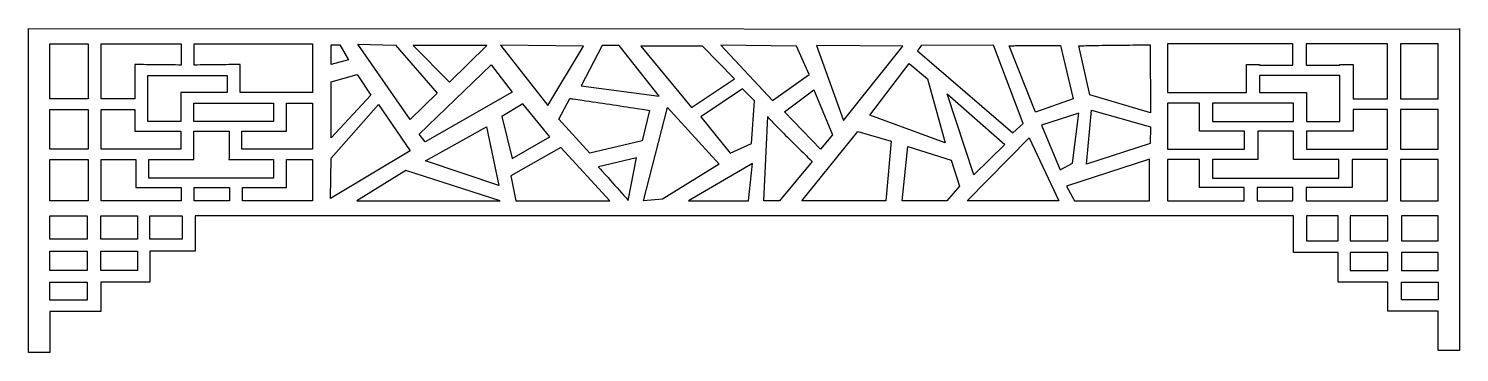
# Model space of a CAD drawing. Header units: centimetres. Extents: x 1.5 to 17.9, y -4.5 to -0.8.
import ezdxf

# ---------------------------------------------------------------- set-up
doc = ezdxf.new("R2010")
doc.units = ezdxf.units.CM
doc.header["$MEASUREMENT"] = 0
doc.layers.add('layer 1', color=7, linetype='Continuous')

msp = doc.modelspace()

# ---------------------------------------------------------------- linework, layer by layer
at = {"layer": 'layer 1', "lineweight": 30}
for points, knots in [([(16.02787, -2.93889), (16.02787, -2.93889), (16.02787, -3.36195), (16.02787, -3.36195), (16.02787, -3.36195), (16.02787, -3.36195), (16.53978, -3.36195), (16.53978, -3.36195), (16.53978, -3.36195), (16.53978, -3.36195), (16.53978, -3.70104), (16.53978, -3.70104), (16.53978, -3.70104), (16.53978, -3.70104), (17.10772, -3.70104), (17.10772, -3.70104), (17.10772, -3.70104), (17.10772, -3.70104), (17.10772, -4.03528), (17.10772, -4.03528), (17.10772, -4.03528), (17.10772, -4.03528), (17.6887, -4.03528), (17.6887, -4.03528), (17.6887, -4.03528), (17.6887, -4.03528), (17.6887, -4.48787), (17.6887, -4.48787), (17.6887, -4.48787), (17.6887, -4.48787), (17.93102, -4.48787), (17.93102, -4.48787), (17.93102, -4.48787), (17.93102, -4.48787), (17.93102, -2.93889), (17.93102, -2.93889), (17.93102, -2.93889), (17.93102, -2.93889), (17.93102, -2.81111), (17.93102, -2.81111), (17.93102, -2.81111), (17.93102, -2.81111), (17.93102, -0.9653), (17.93102, -0.9653), (17.93102, -0.9653), (17.93102, -0.9653), (17.93102, -0.78865), (17.93102, -0.78865), (17.93102, -0.78865), (17.93102, -0.78865), (17.93102, -0.79664), (17.93102, -0.79664), (17.93102, -0.79664), (17.93102, -0.79664), (1.50051, -0.78865), (1.50051, -0.78865), (1.50051, -0.78865), (1.50051, -0.78865), (1.50051, -0.9653), (1.50051, -0.9653), (1.50051, -0.9653), (1.50051, -0.9653), (1.50051, -2.81111), (1.50051, -2.81111), (1.50051, -2.81111), (1.50051, -2.81111), (1.50051, -2.93889), (1.50051, -2.93889), (1.50051, -2.93889), (1.50051, -2.93889), (1.50051, -4.50988), (1.50051, -4.50988), (1.50051, -4.50988), (1.50051, -4.50988), (1.74283, -4.50988), (1.74283, -4.50988), (1.74283, -4.50988), (1.74283, -4.50988), (1.74283, -4.03853), (1.74283, -4.03853), (1.74283, -4.03853), (1.74283, -4.03853), (2.32926, -4.03853), (2.32926, -4.03853), (2.32926, -4.03853), (2.32926, -4.03853), (2.32926, -3.70429), (2.32926, -3.70429), (2.32926, -3.70429), (2.32926, -3.70429), (2.89177, -3.70429), (2.89177, -3.70429), (2.89177, -3.70429), (2.89177, -3.70429), (2.89177, -3.34482), (2.89177, -3.34482), (2.89177, -3.34482), (2.89177, -3.34482), (3.41479, -3.34482), (3.41479, -3.34482), (3.41479, -3.34482), (3.41479, -3.34482), (3.41479, -2.93889), (3.41479, -2.93889), (3.41479, -2.93889), (3.41479, -2.93889), (16.02787, -2.93889), (16.02787, -2.93889)], [0, 0, 0, 0, 0.03571429, 0.03571429, 0.03571429, 0.03571429, 0.07142857, 0.07142857, 0.07142857, 0.07142857, 0.10714286, 0.10714286, 0.10714286, 0.10714286, 0.14285714, 0.14285714, 0.14285714, 0.14285714, 0.17857143, 0.17857143, 0.17857143, 0.17857143, 0.21428571, 0.21428571, 0.21428571, 0.21428571, 0.25, 0.25, 0.25, 0.25, 0.28571429, 0.28571429, 0.28571429, 0.28571429, 0.32142857, 0.32142857, 0.32142857, 0.32142857, 0.35714286, 0.35714286, 0.35714286, 0.35714286, 0.39285714, 0.39285714, 0.39285714, 0.39285714, 0.42857143, 0.42857143, 0.42857143, 0.42857143, 0.46428571, 0.46428571, 0.46428571, 0.46428571, 0.5, 0.5, 0.5, 0.5, 0.53571429, 0.53571429, 0.53571429, 0.53571429, 0.57142857, 0.57142857, 0.57142857, 0.57142857, 0.60714286, 0.60714286, 0.60714286, 0.60714286, 0.64285714, 0.64285714, 0.64285714, 0.64285714, 0.67857143, 0.67857143, 0.67857143, 0.67857143, 0.71428571, 0.71428571, 0.71428571, 0.71428571, 0.75, 0.75, 0.75, 0.75, 0.78571429, 0.78571429, 0.78571429, 0.78571429, 0.82142857, 0.82142857, 0.82142857, 0.82142857, 0.85714286, 0.85714286, 0.85714286, 0.85714286, 0.89285714, 0.89285714, 0.89285714, 0.89285714, 0.92857143, 0.92857143, 0.92857143, 0.92857143, 1, 1, 1, 1]), ([(1.74283, -1.59575), (1.74283, -1.59575), (2.18384, -1.59575), (2.18384, -1.59575), (2.18384, -1.59575), (2.18384, -1.59575), (2.18384, -0.9653), (2.18384, -0.9653), (2.18384, -0.9653), (2.18384, -0.9653), (1.74283, -0.9653), (1.74283, -0.9653), (1.74283, -0.9653), (1.74283, -0.9653), (1.74283, -1.59575), (1.74283, -1.59575)], [0, 0, 0, 0, 0.2, 0.2, 0.2, 0.2, 0.4, 0.4, 0.4, 0.4, 0.6, 0.6, 0.6, 0.6, 1, 1, 1, 1]), ([(2.33234, -0.9653), (2.33234, -0.9653), (2.33234, -1.59575), (2.33234, -1.59575), (2.33234, -1.59575), (2.33234, -1.59575), (2.72151, -1.59575), (2.72151, -1.59575), (2.72151, -1.59575), (2.72151, -1.59575), (2.72151, -1.20225), (2.72151, -1.20225), (2.72151, -1.20225), (2.80964, -1.20268), (2.89776, -1.20354), (2.98588, -1.20483), (2.98588, -1.20483), (3.07527, -1.20614), (3.16466, -1.207), (3.25406, -1.20741), (3.25406, -1.20741), (3.25406, -1.20741), (3.25406, -0.9653), (3.25406, -0.9653), (3.25406, -0.9653), (3.25406, -0.9653), (2.33234, -0.9653), (2.33234, -0.9653)], [0, 0, 0, 0, 0.125, 0.125, 0.125, 0.125, 0.25, 0.25, 0.25, 0.25, 0.375, 0.375, 0.375, 0.375, 0.5, 0.5, 0.5, 0.5, 0.625, 0.625, 0.625, 0.625, 0.75, 0.75, 0.75, 0.75, 1, 1, 1, 1]), ([(3.40256, -0.9653), (3.40256, -0.9653), (3.40256, -1.20741), (3.40256, -1.20741), (3.40256, -1.20741), (3.49113, -1.20698), (3.5797, -1.20608), (3.66826, -1.2047), (3.66826, -1.2047), (3.7555, -1.20334), (3.84274, -1.20244), (3.92998, -1.20199), (3.92998, -1.20199), (3.92998, -1.20199), (3.92998, -1.52431), (3.92998, -1.52431), (3.92998, -1.52431), (3.92998, -1.52431), (4.76029, -1.52431), (4.76029, -1.52431), (4.76029, -1.52431), (4.76029, -1.52431), (4.76029, -0.9653), (4.76029, -0.9653), (4.76029, -0.9653), (4.76029, -0.9653), (3.40256, -0.9653), (3.40256, -0.9653)], [0, 0, 0, 0, 0.125, 0.125, 0.125, 0.125, 0.25, 0.25, 0.25, 0.25, 0.375, 0.375, 0.375, 0.375, 0.5, 0.5, 0.5, 0.5, 0.625, 0.625, 0.625, 0.625, 0.75, 0.75, 0.75, 0.75, 1, 1, 1, 1]), ([(4.97647, -1.20254), (4.97647, -1.20254), (5.17363, -1.14709), (5.17363, -1.14709), (5.17363, -1.14709), (5.17363, -1.14709), (5.07368, -0.97529), (5.07368, -0.97529), (5.07368, -0.97529), (5.07368, -0.97529), (4.97647, -0.97355), (4.97647, -0.97355), (4.97647, -0.97355), (4.97647, -0.97355), (4.97647, -1.20254), (4.97647, -1.20254)], [0, 0, 0, 0, 0.2, 0.2, 0.2, 0.2, 0.4, 0.4, 0.4, 0.4, 0.6, 0.6, 0.6, 0.6, 1, 1, 1, 1]), ([(5.28222, -0.96813), (5.28222, -0.96813), (5.883, -1.83352), (5.883, -1.83352), (5.883, -1.83352), (5.883, -1.83352), (6.19127, -1.53119), (6.19127, -1.53119), (6.19127, -1.53119), (6.19127, -1.53119), (5.7143, -0.97819), (5.7143, -0.97819), (5.7143, -0.97819), (5.7143, -0.97819), (5.28222, -0.96813), (5.28222, -0.96813)], [0, 0, 0, 0, 0.2, 0.2, 0.2, 0.2, 0.4, 0.4, 0.4, 0.4, 0.6, 0.6, 0.6, 0.6, 1, 1, 1, 1]), ([(5.91648, -0.98387), (5.91648, -0.98387), (6.76358, -0.98387), (6.76358, -0.98387), (6.76358, -0.98387), (6.76358, -0.98387), (6.33389, -1.40303), (6.33389, -1.40303), (6.33389, -1.40303), (6.33389, -1.40303), (5.91648, -0.98387), (5.91648, -0.98387)], [0, 0, 0, 0, 0.25, 0.25, 0.25, 0.25, 0.5, 0.5, 0.5, 0.5, 1, 1, 1, 1]), ([(6.92088, -0.97813), (6.92088, -0.97813), (7.8731, -0.99033), (7.8731, -0.99033), (7.8731, -0.99033), (7.8731, -0.99033), (7.46221, -1.67289), (7.46221, -1.67289), (7.46221, -1.67289), (7.46221, -1.67289), (6.92088, -0.97813), (6.92088, -0.97813)], [0, 0, 0, 0, 0.25, 0.25, 0.25, 0.25, 0.5, 0.5, 0.5, 0.5, 1, 1, 1, 1]), ([(8.08644, -0.98387), (8.08644, -0.98387), (8.28341, -0.98387), (8.28341, -0.98387), (8.28341, -0.98387), (8.28341, -0.98387), (8.74111, -1.56686), (8.74111, -1.56686), (8.74111, -1.56686), (8.74111, -1.56686), (7.84425, -1.44486), (7.84425, -1.44486), (7.84425, -1.44486), (7.84425, -1.44486), (8.08644, -0.98387), (8.08644, -0.98387)], [0, 0, 0, 0, 0.2, 0.2, 0.2, 0.2, 0.4, 0.4, 0.4, 0.4, 0.6, 0.6, 0.6, 0.6, 1, 1, 1, 1]), ([(9.45143, -0.97813), (9.45143, -0.97813), (10.3193, -0.98911), (10.3193, -0.98911), (10.3193, -0.98911), (10.3193, -0.98911), (10.46336, -1.31754), (10.46336, -1.31754), (10.46336, -1.31754), (10.46336, -1.31754), (10.04494, -1.61548), (10.04494, -1.61548), (10.04494, -1.61548), (10.04494, -1.61548), (9.45143, -0.97813), (9.45143, -0.97813)], [0, 0, 0, 0, 0.2, 0.2, 0.2, 0.2, 0.4, 0.4, 0.4, 0.4, 0.6, 0.6, 0.6, 0.6, 1, 1, 1, 1]), ([(10.54714, -0.98387), (10.54714, -0.98387), (11.53849, -0.98962), (11.53849, -0.98962), (11.53849, -0.98962), (11.53849, -0.98962), (10.86019, -1.8439), (10.86019, -1.8439), (10.86019, -1.8439), (10.86019, -1.8439), (10.54714, -0.98387), (10.54714, -0.98387)], [0, 0, 0, 0, 0.25, 0.25, 0.25, 0.25, 0.5, 0.5, 0.5, 0.5, 1, 1, 1, 1]), ([(11.74951, -0.98387), (11.74951, -0.98387), (12.58202, -0.97813), (12.58202, -0.97813), (12.58202, -0.97813), (12.58202, -0.97813), (12.92145, -1.87856), (12.92145, -1.87856), (12.92145, -1.87856), (12.92145, -1.87856), (12.80391, -1.98559), (12.80391, -1.98559), (12.80391, -1.98559), (12.80391, -1.98559), (11.70951, -1.04478), (11.70951, -1.04478), (11.70951, -1.04478), (11.70951, -1.04478), (11.74951, -0.98387), (11.74951, -0.98387)], [0, 0, 0, 0, 0.16666667, 0.16666667, 0.16666667, 0.16666667, 0.33333333, 0.33333333, 0.33333333, 0.33333333, 0.5, 0.5, 0.5, 0.5, 0.66666667, 0.66666667, 0.66666667, 0.66666667, 1, 1, 1, 1]), ([(12.76044, -0.98822), (12.76044, -0.98822), (13.06349, -1.74946), (13.06349, -1.74946), (13.06349, -1.74946), (13.06349, -1.74946), (13.49597, -1.59426), (13.49597, -1.59426), (13.49597, -1.59426), (13.49597, -1.59426), (13.35101, -0.98453), (13.35101, -0.98453), (13.35101, -0.98453), (13.35101, -0.98453), (13.32551, -0.98438), (13.32551, -0.98438), (13.32551, -0.98438), (13.32551, -0.98438), (13.29625, -0.98422), (13.29625, -0.98422), (13.29625, -0.98422), (13.29625, -0.98422), (13.25831, -0.98404), (13.25831, -0.98404), (13.25831, -0.98404), (13.19041, -0.98375), (13.1225, -0.98359), (13.0546, -0.98355), (13.0546, -0.98355), (12.98688, -0.98354), (12.91916, -0.98385), (12.85145, -0.98447), (12.85145, -0.98447), (12.82928, -0.98475), (12.80711, -0.98523), (12.78495, -0.9859), (12.78495, -0.9859), (12.78109, -0.98605), (12.77723, -0.98617), (12.77337, -0.98625), (12.77337, -0.98625), (12.76951, -0.98633), (12.76565, -0.98677), (12.76187, -0.98755), (12.76187, -0.98755), (12.76187, -0.98755), (12.76044, -0.98822), (12.76044, -0.98822)], [0, 0, 0, 0, 0.07692308, 0.07692308, 0.07692308, 0.07692308, 0.15384615, 0.15384615, 0.15384615, 0.15384615, 0.23076923, 0.23076923, 0.23076923, 0.23076923, 0.30769231, 0.30769231, 0.30769231, 0.30769231, 0.38461538, 0.38461538, 0.38461538, 0.38461538, 0.46153846, 0.46153846, 0.46153846, 0.46153846, 0.53846154, 0.53846154, 0.53846154, 0.53846154, 0.61538462, 0.61538462, 0.61538462, 0.61538462, 0.69230769, 0.69230769, 0.69230769, 0.69230769, 0.76923077, 0.76923077, 0.76923077, 0.76923077, 0.84615385, 0.84615385, 0.84615385, 0.84615385, 1, 1, 1, 1]), ([(13.56088, -0.98822), (13.56088, -0.98822), (13.68878, -1.54991), (13.68878, -1.54991), (13.68878, -1.54991), (13.68878, -1.54991), (14.3839, -1.75685), (14.3839, -1.75685), (14.3839, -1.75685), (14.3839, -1.75685), (14.38136, -0.97539), (14.38136, -0.97539), (14.38136, -0.97539), (14.38136, -0.97539), (14.34604, -0.97565), (14.34604, -0.97565), (14.34604, -0.97565), (14.34604, -0.97565), (14.3055, -0.97596), (14.3055, -0.97596), (14.3055, -0.97596), (14.3055, -0.97596), (14.25293, -0.97638), (14.25293, -0.97638), (14.25293, -0.97638), (14.15878, -0.97713), (14.06464, -0.97804), (13.9705, -0.97909), (13.9705, -0.97909), (13.87646, -0.98015), (13.78242, -0.9815), (13.68838, -0.98316), (13.68838, -0.98316), (13.65747, -0.98378), (13.62656, -0.98459), (13.59566, -0.98559), (13.59566, -0.98559), (13.58704, -0.98592), (13.57843, -0.98635), (13.56982, -0.98688), (13.56982, -0.98688), (13.5687, -0.98697), (13.56757, -0.98706), (13.56645, -0.98715), (13.56645, -0.98715), (13.56533, -0.98725), (13.5642, -0.98738), (13.56309, -0.98755), (13.56309, -0.98755), (13.56309, -0.98755), (13.5614, -0.98788), (13.5614, -0.98788), (13.5614, -0.98788), (13.5614, -0.98788), (13.56088, -0.98822), (13.56088, -0.98822)], [0, 0, 0, 0, 0.06666667, 0.06666667, 0.06666667, 0.06666667, 0.13333333, 0.13333333, 0.13333333, 0.13333333, 0.2, 0.2, 0.2, 0.2, 0.26666667, 0.26666667, 0.26666667, 0.26666667, 0.33333333, 0.33333333, 0.33333333, 0.33333333, 0.4, 0.4, 0.4, 0.4, 0.46666667, 0.46666667, 0.46666667, 0.46666667, 0.53333333, 0.53333333, 0.53333333, 0.53333333, 0.6, 0.6, 0.6, 0.6, 0.66666667, 0.66666667, 0.66666667, 0.66666667, 0.73333333, 0.73333333, 0.73333333, 0.73333333, 0.8, 0.8, 0.8, 0.8, 0.86666667, 0.86666667, 0.86666667, 0.86666667, 1, 1, 1, 1]), ([(16.02004, -0.9653), (16.02004, -0.9653), (16.02004, -1.20741), (16.02004, -1.20741), (16.02004, -1.20741), (16.02004, -1.20741), (15.63583, -1.20741), (15.63583, -1.20741), (15.63583, -1.20741), (15.63583, -1.20741), (15.63583, -1.20199), (15.63583, -1.20199), (15.63583, -1.20199), (15.63583, -1.20199), (15.48525, -1.20199), (15.48525, -1.20199), (15.48525, -1.20199), (15.48525, -1.20199), (15.48525, -1.52431), (15.48525, -1.52431), (15.48525, -1.52431), (15.48525, -1.52431), (14.57731, -1.52431), (14.57731, -1.52431), (14.57731, -1.52431), (14.57731, -1.52431), (14.57731, -0.9653), (14.57731, -0.9653), (14.57731, -0.9653), (14.57731, -0.9653), (16.02004, -0.9653), (16.02004, -0.9653)], [0, 0, 0, 0, 0.11111111, 0.11111111, 0.11111111, 0.11111111, 0.22222222, 0.22222222, 0.22222222, 0.22222222, 0.33333333, 0.33333333, 0.33333333, 0.33333333, 0.44444444, 0.44444444, 0.44444444, 0.44444444, 0.55555556, 0.55555556, 0.55555556, 0.55555556, 0.66666667, 0.66666667, 0.66666667, 0.66666667, 0.77777778, 0.77777778, 0.77777778, 0.77777778, 1, 1, 1, 1]), ([(17.1052, -0.9653), (17.1052, -0.9653), (17.1052, -1.59575), (17.1052, -1.59575), (17.1052, -1.59575), (17.1052, -1.59575), (16.71059, -1.59575), (16.71059, -1.59575), (16.71059, -1.59575), (16.71059, -1.59575), (16.71059, -1.20225), (16.71059, -1.20225), (16.71059, -1.20225), (16.71059, -1.20225), (16.56002, -1.20225), (16.56002, -1.20225), (16.56002, -1.20225), (16.56002, -1.20225), (16.56002, -1.20741), (16.56002, -1.20741), (16.56002, -1.20741), (16.56002, -1.20741), (16.17061, -1.20741), (16.17061, -1.20741), (16.17061, -1.20741), (16.17061, -1.20741), (16.17061, -0.9653), (16.17061, -0.9653), (16.17061, -0.9653), (16.17061, -0.9653), (16.1982, -0.9653), (16.1982, -0.9653), (16.1982, -0.9653), (16.1982, -0.9653), (17.09939, -0.9653), (17.09939, -0.9653), (17.09939, -0.9653), (17.09939, -0.9653), (17.1052, -0.9653), (17.1052, -0.9653)], [0, 0, 0, 0, 0.09090909, 0.09090909, 0.09090909, 0.09090909, 0.18181818, 0.18181818, 0.18181818, 0.18181818, 0.27272727, 0.27272727, 0.27272727, 0.27272727, 0.36363636, 0.36363636, 0.36363636, 0.36363636, 0.45454545, 0.45454545, 0.45454545, 0.45454545, 0.54545455, 0.54545455, 0.54545455, 0.54545455, 0.63636364, 0.63636364, 0.63636364, 0.63636364, 0.72727273, 0.72727273, 0.72727273, 0.72727273, 0.81818182, 0.81818182, 0.81818182, 0.81818182, 1, 1, 1, 1]), ([(17.6887, -1.59575), (17.6887, -1.59575), (17.25577, -1.59575), (17.25577, -1.59575), (17.25577, -1.59575), (17.25577, -1.59575), (17.25577, -0.9653), (17.25577, -0.9653), (17.25577, -0.9653), (17.25577, -0.9653), (17.6887, -0.9653), (17.6887, -0.9653), (17.6887, -0.9653), (17.6887, -0.9653), (17.6887, -1.59575), (17.6887, -1.59575)], [0, 0, 0, 0, 0.2, 0.2, 0.2, 0.2, 0.4, 0.4, 0.4, 0.4, 0.6, 0.6, 0.6, 0.6, 1, 1, 1, 1]), ([(8.53182, -0.98962), (8.53182, -0.98962), (9.23858, -0.98962), (9.23858, -0.98962), (9.23858, -0.98962), (9.23858, -0.98962), (9.60544, -1.36588), (9.60544, -1.36588), (9.60544, -1.36588), (9.60544, -1.36588), (9.11229, -1.69585), (9.11229, -1.69585), (9.11229, -1.69585), (9.11229, -1.69585), (8.53182, -0.98962), (8.53182, -0.98962)], [0, 0, 0, 0, 0.2, 0.2, 0.2, 0.2, 0.4, 0.4, 0.4, 0.4, 0.6, 0.6, 0.6, 0.6, 1, 1, 1, 1]), ([(6.81232, -1.20363), (6.81232, -1.20363), (5.98402, -2.00306), (5.98402, -2.00306), (5.98402, -2.00306), (5.98402, -2.00306), (6.05417, -2.09163), (6.05417, -2.09163), (6.05417, -2.09163), (6.05417, -2.09163), (7.05393, -1.52012), (7.05393, -1.52012), (7.05393, -1.52012), (7.05393, -1.52012), (6.81232, -1.20363), (6.81232, -1.20363)], [0, 0, 0, 0, 0.2, 0.2, 0.2, 0.2, 0.4, 0.4, 0.4, 0.4, 0.6, 0.6, 0.6, 0.6, 1, 1, 1, 1]), ([(11.61328, -1.19074), (11.61328, -1.19074), (11.15964, -1.78541), (11.15964, -1.78541), (11.15964, -1.78541), (11.15964, -1.78541), (12.02765, -2.10305), (12.02765, -2.10305), (12.02765, -2.10305), (12.02765, -2.10305), (11.82127, -1.36421), (11.82127, -1.36421), (11.82127, -1.36421), (11.82127, -1.36421), (11.61328, -1.19074), (11.61328, -1.19074)], [0, 0, 0, 0, 0.2, 0.2, 0.2, 0.2, 0.4, 0.4, 0.4, 0.4, 0.6, 0.6, 0.6, 0.6, 1, 1, 1, 1]), ([(3.24894, -1.57327), (3.24894, -1.57327), (3.2483, -1.52394), (3.2483, -1.52394), (3.2483, -1.52394), (3.2483, -1.52394), (3.2625, -1.52431), (3.2625, -1.52431), (3.2625, -1.52431), (3.2625, -1.52431), (3.78149, -1.52431), (3.78149, -1.52431), (3.78149, -1.52431), (3.78149, -1.52431), (3.78149, -1.32819), (3.78149, -1.32819), (3.78149, -1.32819), (3.78149, -1.32819), (2.87, -1.32819), (2.87, -1.32819), (2.87, -1.32819), (2.87, -1.32819), (2.87, -1.85506), (2.87, -1.85506), (2.87, -1.85506), (2.87, -1.85506), (3.24894, -1.85506), (3.24894, -1.85506), (3.24894, -1.85506), (3.24894, -1.85506), (3.24894, -1.57327), (3.24894, -1.57327)], [0, 0, 0, 0, 0.11111111, 0.11111111, 0.11111111, 0.11111111, 0.22222222, 0.22222222, 0.22222222, 0.22222222, 0.33333333, 0.33333333, 0.33333333, 0.33333333, 0.44444444, 0.44444444, 0.44444444, 0.44444444, 0.55555556, 0.55555556, 0.55555556, 0.55555556, 0.66666667, 0.66666667, 0.66666667, 0.66666667, 0.77777778, 0.77777778, 0.77777778, 0.77777778, 1, 1, 1, 1]), ([(4.97647, -2.04415), (4.97647, -2.04415), (5.42993, -1.55471), (5.42993, -1.55471), (5.42993, -1.55471), (5.42993, -1.55471), (5.27254, -1.31609), (5.27254, -1.31609), (5.27254, -1.31609), (5.27254, -1.31609), (4.97647, -1.40044), (4.97647, -1.40044), (4.97647, -1.40044), (4.97647, -1.40044), (4.97647, -2.04415), (4.97647, -2.04415)], [0, 0, 0, 0, 0.2, 0.2, 0.2, 0.2, 0.4, 0.4, 0.4, 0.4, 0.6, 0.6, 0.6, 0.6, 1, 1, 1, 1]), ([(16.1758, -1.57327), (16.1758, -1.57327), (16.17645, -1.52394), (16.17645, -1.52394), (16.17645, -1.52394), (16.17645, -1.52394), (16.16206, -1.52431), (16.16206, -1.52431), (16.16206, -1.52431), (16.16206, -1.52431), (15.63583, -1.52431), (15.63583, -1.52431), (15.63583, -1.52431), (15.63583, -1.52431), (15.63583, -1.32819), (15.63583, -1.32819), (15.63583, -1.32819), (15.63583, -1.32819), (16.56002, -1.32819), (16.56002, -1.32819), (16.56002, -1.32819), (16.56002, -1.32819), (16.56002, -1.85506), (16.56002, -1.85506), (16.56002, -1.85506), (16.56002, -1.85506), (16.1758, -1.85506), (16.1758, -1.85506), (16.1758, -1.85506), (16.1758, -1.85506), (16.1758, -1.57327), (16.1758, -1.57327)], [0, 0, 0, 0, 0.11111111, 0.11111111, 0.11111111, 0.11111111, 0.22222222, 0.22222222, 0.22222222, 0.22222222, 0.33333333, 0.33333333, 0.33333333, 0.33333333, 0.44444444, 0.44444444, 0.44444444, 0.44444444, 0.55555556, 0.55555556, 0.55555556, 0.55555556, 0.66666667, 0.66666667, 0.66666667, 0.66666667, 0.77777778, 0.77777778, 0.77777778, 0.77777778, 1, 1, 1, 1]), ([(7.71483, -1.59251), (7.71483, -1.59251), (7.58758, -1.82997), (7.58758, -1.82997), (7.58758, -1.82997), (7.58758, -1.82997), (7.94716, -2.21896), (7.94716, -2.21896), (7.94716, -2.21896), (7.94716, -2.21896), (8.5466, -2.07708), (8.5466, -2.07708), (8.5466, -2.07708), (8.5466, -2.07708), (8.6298, -1.72825), (8.6298, -1.72825), (8.6298, -1.72825), (8.6298, -1.72825), (8.59059, -1.72221), (8.59059, -1.72221), (8.59059, -1.72221), (8.59059, -1.72221), (8.54559, -1.71529), (8.54559, -1.71529), (8.54559, -1.71529), (8.54559, -1.71529), (8.48722, -1.70632), (8.48722, -1.70632), (8.48722, -1.70632), (8.38261, -1.69026), (8.27798, -1.67431), (8.17334, -1.65847), (8.17334, -1.65847), (8.0686, -1.64244), (7.9638, -1.62681), (7.85895, -1.61157), (7.85895, -1.61157), (7.82431, -1.6064), (7.78964, -1.60151), (7.75493, -1.59687), (7.75493, -1.59687), (7.74516, -1.5955), (7.73537, -1.59427), (7.72556, -1.59319), (7.72556, -1.59319), (7.72294, -1.59287), (7.72032, -1.59262), (7.7177, -1.59245), (7.7177, -1.59245), (7.71688, -1.59239), (7.71606, -1.59234), (7.71523, -1.59228), (7.71523, -1.59228), (7.71507, -1.59227), (7.71491, -1.59236), (7.71483, -1.59251)], [0, 0, 0, 0, 0.06666667, 0.06666667, 0.06666667, 0.06666667, 0.13333333, 0.13333333, 0.13333333, 0.13333333, 0.2, 0.2, 0.2, 0.2, 0.26666667, 0.26666667, 0.26666667, 0.26666667, 0.33333333, 0.33333333, 0.33333333, 0.33333333, 0.4, 0.4, 0.4, 0.4, 0.46666667, 0.46666667, 0.46666667, 0.46666667, 0.53333333, 0.53333333, 0.53333333, 0.53333333, 0.6, 0.6, 0.6, 0.6, 0.66666667, 0.66666667, 0.66666667, 0.66666667, 0.73333333, 0.73333333, 0.73333333, 0.73333333, 0.8, 0.8, 0.8, 0.8, 0.86666667, 0.86666667, 0.86666667, 0.86666667, 1, 1, 1, 1]), ([(9.21936, -1.80138), (9.21936, -1.80138), (9.70035, -1.48017), (9.70035, -1.48017), (9.70035, -1.48017), (9.70035, -1.48017), (9.8349, -1.61869), (9.8349, -1.61869), (9.8349, -1.61869), (9.8349, -1.61869), (9.80362, -2.10927), (9.80362, -2.10927), (9.80362, -2.10927), (9.80362, -2.10927), (9.55825, -2.22121), (9.55825, -2.22121), (9.55825, -2.22121), (9.55825, -2.22121), (9.21936, -1.80138), (9.21936, -1.80138)], [0, 0, 0, 0, 0.16666667, 0.16666667, 0.16666667, 0.16666667, 0.33333333, 0.33333333, 0.33333333, 0.33333333, 0.5, 0.5, 0.5, 0.5, 0.66666667, 0.66666667, 0.66666667, 0.66666667, 1, 1, 1, 1]), ([(10.51626, -1.49141), (10.51626, -1.49141), (10.18089, -1.74611), (10.18089, -1.74611), (10.18089, -1.74611), (10.18089, -1.74611), (10.5954, -2.17428), (10.5954, -2.17428), (10.5954, -2.17428), (10.5954, -2.17428), (10.73149, -2.01041), (10.73149, -2.01041), (10.73149, -2.01041), (10.73149, -2.01041), (10.51626, -1.49141), (10.51626, -1.49141)], [0, 0, 0, 0, 0.2, 0.2, 0.2, 0.2, 0.4, 0.4, 0.4, 0.4, 0.6, 0.6, 0.6, 0.6, 1, 1, 1, 1]), ([(12.04756, -1.53882), (12.04756, -1.53882), (12.35397, -2.47004), (12.35397, -2.47004), (12.35397, -2.47004), (12.35397, -2.47004), (12.71076, -2.119), (12.71076, -2.119), (12.71076, -2.119), (12.71076, -2.119), (12.04756, -1.53882), (12.04756, -1.53882)], [0, 0, 0, 0, 0.25, 0.25, 0.25, 0.25, 0.5, 0.5, 0.5, 0.5, 1, 1, 1, 1]), ([(1.74283, -2.17348), (1.74283, -2.17348), (2.18384, -2.17348), (2.18384, -2.17348), (2.18384, -2.17348), (2.18384, -2.17348), (2.18384, -1.71653), (2.18384, -1.71653), (2.18384, -1.71653), (2.18384, -1.71653), (1.74283, -1.71653), (1.74283, -1.71653), (1.74283, -1.71653), (1.74283, -1.71653), (1.74283, -2.17348), (1.74283, -2.17348)], [0, 0, 0, 0, 0.2, 0.2, 0.2, 0.2, 0.4, 0.4, 0.4, 0.4, 0.6, 0.6, 0.6, 0.6, 1, 1, 1, 1]), ([(3.24894, -1.96819), (3.24894, -1.96819), (2.87, -1.96819), (2.87, -1.96819), (2.87, -1.96819), (2.87, -1.96819), (2.72151, -1.96819), (2.72151, -1.96819), (2.72151, -1.96819), (2.72151, -1.96819), (2.72151, -1.71653), (2.72151, -1.71653), (2.72151, -1.71653), (2.72151, -1.71653), (2.33234, -1.71653), (2.33234, -1.71653), (2.33234, -1.71653), (2.33234, -1.71653), (2.33234, -2.17348), (2.33234, -2.17348), (2.33234, -2.17348), (2.33234, -2.17348), (3.24894, -2.17348), (3.24894, -2.17348), (3.24894, -2.17348), (3.24894, -2.17348), (3.24894, -1.96819), (3.24894, -1.96819)], [0, 0, 0, 0, 0.125, 0.125, 0.125, 0.125, 0.25, 0.25, 0.25, 0.25, 0.375, 0.375, 0.375, 0.375, 0.5, 0.5, 0.5, 0.5, 0.625, 0.625, 0.625, 0.625, 0.75, 0.75, 0.75, 0.75, 1, 1, 1, 1]), ([(3.39744, -1.64509), (3.39744, -1.64509), (3.39744, -1.85506), (3.39744, -1.85506), (3.39744, -1.85506), (3.39744, -1.85506), (4.31403, -1.85506), (4.31403, -1.85506), (4.31403, -1.85506), (4.31403, -1.85506), (4.31403, -1.64509), (4.31403, -1.64509), (4.31403, -1.64509), (4.31403, -1.64509), (3.39744, -1.64509), (3.39744, -1.64509)], [0, 0, 0, 0, 0.2, 0.2, 0.2, 0.2, 0.4, 0.4, 0.4, 0.4, 0.6, 0.6, 0.6, 0.6, 1, 1, 1, 1]), ([(4.76029, -1.64509), (4.76029, -1.64509), (4.46254, -1.64509), (4.46254, -1.64509), (4.46254, -1.64509), (4.46254, -1.64509), (4.46254, -1.96819), (4.46254, -1.96819), (4.46254, -1.96819), (4.46254, -1.96819), (4.31403, -1.96819), (4.31403, -1.96819), (4.31403, -1.96819), (4.31403, -1.96819), (3.95047, -1.96819), (3.95047, -1.96819), (3.95047, -1.96819), (3.95047, -1.96819), (3.95047, -2.17348), (3.95047, -2.17348), (3.95047, -2.17348), (3.95047, -2.17348), (4.76029, -2.17348), (4.76029, -2.17348), (4.76029, -2.17348), (4.76029, -2.17348), (4.76029, -1.64509), (4.76029, -1.64509)], [0, 0, 0, 0, 0.125, 0.125, 0.125, 0.125, 0.25, 0.25, 0.25, 0.25, 0.375, 0.375, 0.375, 0.375, 0.5, 0.5, 0.5, 0.5, 0.625, 0.625, 0.625, 0.625, 0.75, 0.75, 0.75, 0.75, 1, 1, 1, 1]), ([(4.97647, -2.27774), (4.97647, -2.27774), (4.96691, -2.74176), (4.96691, -2.74176), (4.96691, -2.74176), (4.96691, -2.74176), (5.88045, -2.19334), (5.88045, -2.19334), (5.88045, -2.19334), (5.88045, -2.19334), (5.51864, -1.66141), (5.51864, -1.66141), (5.51864, -1.66141), (5.51864, -1.66141), (4.97647, -2.27774), (4.97647, -2.27774)], [0, 0, 0, 0, 0.2, 0.2, 0.2, 0.2, 0.4, 0.4, 0.4, 0.4, 0.6, 0.6, 0.6, 0.6, 1, 1, 1, 1]), ([(6.93464, -1.79963), (6.93464, -1.79963), (7.17697, -1.65239), (7.17697, -1.65239), (7.17697, -1.65239), (7.17697, -1.65239), (7.48771, -2.0342), (7.48771, -2.0342), (7.48771, -2.0342), (7.48771, -2.0342), (7.05436, -2.28048), (7.05436, -2.28048), (7.05436, -2.28048), (7.05436, -2.28048), (6.93464, -1.79963), (6.93464, -1.79963)], [0, 0, 0, 0, 0.2, 0.2, 0.2, 0.2, 0.4, 0.4, 0.4, 0.4, 0.6, 0.6, 0.6, 0.6, 1, 1, 1, 1]), ([(8.8363, -1.69538), (8.8363, -1.69538), (8.55999, -2.76749), (8.55999, -2.76749), (8.55999, -2.76749), (8.55999, -2.76749), (8.77911, -2.74801), (8.77911, -2.74801), (8.77911, -2.74801), (8.77911, -2.74801), (9.43203, -2.34669), (9.43203, -2.34669), (9.43203, -2.34669), (9.43203, -2.34669), (8.8363, -1.69538), (8.8363, -1.69538)], [0, 0, 0, 0, 0.2, 0.2, 0.2, 0.2, 0.4, 0.4, 0.4, 0.4, 0.6, 0.6, 0.6, 0.6, 1, 1, 1, 1]), ([(9.98802, -1.79944), (9.98802, -1.79944), (9.94224, -2.76749), (9.94224, -2.76749), (9.94224, -2.76749), (9.94224, -2.76749), (10.12365, -2.76749), (10.12365, -2.76749), (10.12365, -2.76749), (10.12365, -2.76749), (10.49844, -2.31544), (10.49844, -2.31544), (10.49844, -2.31544), (10.49844, -2.31544), (10.49256, -2.3097), (10.49256, -2.3097), (10.49256, -2.3097), (10.49256, -2.3097), (10.47597, -2.29349), (10.47597, -2.29349), (10.47597, -2.29349), (10.47597, -2.29349), (10.45022, -2.26829), (10.45022, -2.26829), (10.45022, -2.26829), (10.45022, -2.26829), (10.43439, -2.25278), (10.43439, -2.25278), (10.43439, -2.25278), (10.43439, -2.25278), (10.41686, -2.23559), (10.41686, -2.23559), (10.41686, -2.23559), (10.35716, -2.17709), (10.29766, -2.11839), (10.23834, -2.0595), (10.23834, -2.0595), (10.17927, -2.00085), (10.12058, -1.94181), (10.06227, -1.88238), (10.06227, -1.88238), (10.04334, -1.86289), (10.02465, -1.84316), (10.00621, -1.82319), (10.00621, -1.82319), (10.00289, -1.81952), (9.99945, -1.81595), (9.9959, -1.81251), (9.9959, -1.81251), (9.9923, -1.80902), (9.98952, -1.80478), (9.98774, -1.8001), (9.98774, -1.8001), (9.98764, -1.79984), (9.98777, -1.79955), (9.98802, -1.79944)], [0, 0, 0, 0, 0.06666667, 0.06666667, 0.06666667, 0.06666667, 0.13333333, 0.13333333, 0.13333333, 0.13333333, 0.2, 0.2, 0.2, 0.2, 0.26666667, 0.26666667, 0.26666667, 0.26666667, 0.33333333, 0.33333333, 0.33333333, 0.33333333, 0.4, 0.4, 0.4, 0.4, 0.46666667, 0.46666667, 0.46666667, 0.46666667, 0.53333333, 0.53333333, 0.53333333, 0.53333333, 0.6, 0.6, 0.6, 0.6, 0.66666667, 0.66666667, 0.66666667, 0.66666667, 0.73333333, 0.73333333, 0.73333333, 0.73333333, 0.8, 0.8, 0.8, 0.8, 0.86666667, 0.86666667, 0.86666667, 0.86666667, 1, 1, 1, 1]), ([(13.13051, -1.89727), (13.13051, -1.89727), (13.55971, -1.75907), (13.55971, -1.75907), (13.55971, -1.75907), (13.55971, -1.75907), (13.48732, -2.33499), (13.48732, -2.33499), (13.48732, -2.33499), (13.48732, -2.33499), (13.34819, -2.41043), (13.34819, -2.41043), (13.34819, -2.41043), (13.34819, -2.41043), (13.13051, -1.89727), (13.13051, -1.89727)], [0, 0, 0, 0, 0.2, 0.2, 0.2, 0.2, 0.4, 0.4, 0.4, 0.4, 0.6, 0.6, 0.6, 0.6, 1, 1, 1, 1]), ([(13.70582, -1.72729), (13.70582, -1.72729), (13.65041, -2.34504), (13.65041, -2.34504), (13.65041, -2.34504), (13.65041, -2.34504), (14.38051, -2.10791), (14.38051, -2.10791), (14.38051, -2.10791), (14.38051, -2.10791), (14.38399, -1.91575), (14.38399, -1.91575), (14.38399, -1.91575), (14.38399, -1.91575), (13.70582, -1.72729), (13.70582, -1.72729)], [0, 0, 0, 0, 0.2, 0.2, 0.2, 0.2, 0.4, 0.4, 0.4, 0.4, 0.6, 0.6, 0.6, 0.6, 1, 1, 1, 1]), ([(14.57731, -1.64509), (14.57731, -1.64509), (14.94527, -1.64509), (14.94527, -1.64509), (14.94527, -1.64509), (14.94527, -1.64509), (14.94527, -1.96819), (14.94527, -1.96819), (14.94527, -1.96819), (14.94527, -1.96819), (15.09584, -1.96819), (15.09584, -1.96819), (15.09584, -1.96819), (15.09584, -1.96819), (15.46448, -1.96819), (15.46448, -1.96819), (15.46448, -1.96819), (15.46448, -1.96819), (15.46448, -2.17348), (15.46448, -2.17348), (15.46448, -2.17348), (15.46448, -2.17348), (14.57731, -2.17348), (14.57731, -2.17348), (14.57731, -2.17348), (14.57731, -2.17348), (14.57731, -1.64509), (14.57731, -1.64509)], [0, 0, 0, 0, 0.125, 0.125, 0.125, 0.125, 0.25, 0.25, 0.25, 0.25, 0.375, 0.375, 0.375, 0.375, 0.5, 0.5, 0.5, 0.5, 0.625, 0.625, 0.625, 0.625, 0.75, 0.75, 0.75, 0.75, 1, 1, 1, 1]), ([(16.02523, -1.64509), (16.02523, -1.64509), (16.02523, -1.85506), (16.02523, -1.85506), (16.02523, -1.85506), (16.02523, -1.85506), (15.09584, -1.85506), (15.09584, -1.85506), (15.09584, -1.85506), (15.09584, -1.85506), (15.09584, -1.64509), (15.09584, -1.64509), (15.09584, -1.64509), (15.09584, -1.64509), (16.02523, -1.64509), (16.02523, -1.64509)], [0, 0, 0, 0, 0.2, 0.2, 0.2, 0.2, 0.4, 0.4, 0.4, 0.4, 0.6, 0.6, 0.6, 0.6, 1, 1, 1, 1]), ([(16.1758, -1.96819), (16.1758, -1.96819), (16.56002, -1.96819), (16.56002, -1.96819), (16.56002, -1.96819), (16.56002, -1.96819), (16.71059, -1.96819), (16.71059, -1.96819), (16.71059, -1.96819), (16.71059, -1.96819), (16.71059, -1.71653), (16.71059, -1.71653), (16.71059, -1.71653), (16.71059, -1.71653), (17.1052, -1.71653), (17.1052, -1.71653), (17.1052, -1.71653), (17.1052, -1.71653), (17.1052, -2.17348), (17.1052, -2.17348), (17.1052, -2.17348), (17.1052, -2.17348), (16.1758, -2.17348), (16.1758, -2.17348), (16.1758, -2.17348), (16.1758, -2.17348), (16.1758, -1.96819), (16.1758, -1.96819)], [0, 0, 0, 0, 0.125, 0.125, 0.125, 0.125, 0.25, 0.25, 0.25, 0.25, 0.375, 0.375, 0.375, 0.375, 0.5, 0.5, 0.5, 0.5, 0.625, 0.625, 0.625, 0.625, 0.75, 0.75, 0.75, 0.75, 1, 1, 1, 1]), ([(17.6887, -2.17348), (17.6887, -2.17348), (17.25577, -2.17348), (17.25577, -2.17348), (17.25577, -2.17348), (17.25577, -2.17348), (17.25577, -1.71653), (17.25577, -1.71653), (17.25577, -1.71653), (17.25577, -1.71653), (17.6887, -1.71653), (17.6887, -1.71653), (17.6887, -1.71653), (17.6887, -1.71653), (17.6887, -2.17348), (17.6887, -2.17348)], [0, 0, 0, 0, 0.2, 0.2, 0.2, 0.2, 0.4, 0.4, 0.4, 0.4, 0.6, 0.6, 0.6, 0.6, 1, 1, 1, 1]), ([(4.31403, -2.29426), (4.31403, -2.29426), (3.8277, -2.29426), (3.8277, -2.29426), (3.8277, -2.29426), (3.8277, -2.29426), (3.80136, -2.29479), (3.80136, -2.29479), (3.80136, -2.29479), (3.80136, -2.29479), (3.80196, -2.26878), (3.80196, -2.26878), (3.80196, -2.26878), (3.80196, -2.26878), (3.80196, -1.96819), (3.80196, -1.96819), (3.80196, -1.96819), (3.80196, -1.96819), (3.39744, -1.96819), (3.39744, -1.96819), (3.39744, -1.96819), (3.39744, -1.96819), (3.39744, -2.26878), (3.39744, -2.26878), (3.39744, -2.26878), (3.39744, -2.26878), (3.3977, -2.29326), (3.3977, -2.29326), (3.3977, -2.29326), (3.3977, -2.29326), (3.37324, -2.29426), (3.37324, -2.29426), (3.37324, -2.29426), (3.37324, -2.29426), (2.88131, -2.29426), (2.88131, -2.29426), (2.88131, -2.29426), (2.88131, -2.29426), (2.88131, -2.50584), (2.88131, -2.50584), (2.88131, -2.50584), (2.88131, -2.50584), (4.31403, -2.50584), (4.31403, -2.50584), (4.31403, -2.50584), (4.31403, -2.50584), (4.31403, -2.29426), (4.31403, -2.29426)], [0, 0, 0, 0, 0.07692308, 0.07692308, 0.07692308, 0.07692308, 0.15384615, 0.15384615, 0.15384615, 0.15384615, 0.23076923, 0.23076923, 0.23076923, 0.23076923, 0.30769231, 0.30769231, 0.30769231, 0.30769231, 0.38461538, 0.38461538, 0.38461538, 0.38461538, 0.46153846, 0.46153846, 0.46153846, 0.46153846, 0.53846154, 0.53846154, 0.53846154, 0.53846154, 0.61538462, 0.61538462, 0.61538462, 0.61538462, 0.69230769, 0.69230769, 0.69230769, 0.69230769, 0.76923077, 0.76923077, 0.76923077, 0.76923077, 0.84615385, 0.84615385, 0.84615385, 0.84615385, 1, 1, 1, 1]), ([(6.75783, -1.91657), (6.75783, -1.91657), (6.05707, -2.3088), (6.05707, -2.3088), (6.05707, -2.3088), (6.05707, -2.3088), (6.90131, -2.59157), (6.90131, -2.59157), (6.90131, -2.59157), (6.90131, -2.59157), (6.75783, -1.91657), (6.75783, -1.91657)], [0, 0, 0, 0, 0.25, 0.25, 0.25, 0.25, 0.5, 0.5, 0.5, 0.5, 1, 1, 1, 1]), ([(11.02477, -1.971), (11.02477, -1.971), (10.38129, -2.76749), (10.38129, -2.76749), (10.38129, -2.76749), (10.38129, -2.76749), (11.34357, -2.76749), (11.34357, -2.76749), (11.34357, -2.76749), (11.34357, -2.76749), (11.40413, -2.08162), (11.40413, -2.08162), (11.40413, -2.08162), (11.40413, -2.08162), (11.02477, -1.971), (11.02477, -1.971)], [0, 0, 0, 0, 0.2, 0.2, 0.2, 0.2, 0.4, 0.4, 0.4, 0.4, 0.6, 0.6, 0.6, 0.6, 1, 1, 1, 1]), ([(15.09584, -2.29426), (15.09584, -2.29426), (15.58896, -2.29426), (15.58896, -2.29426), (15.58896, -2.29426), (15.58896, -2.29426), (15.61567, -2.29479), (15.61567, -2.29479), (15.61567, -2.29479), (15.61567, -2.29479), (15.61506, -2.26878), (15.61506, -2.26878), (15.61506, -2.26878), (15.61506, -2.26878), (15.61506, -1.96819), (15.61506, -1.96819), (15.61506, -1.96819), (15.61506, -1.96819), (16.02523, -1.96819), (16.02523, -1.96819), (16.02523, -1.96819), (16.02523, -1.96819), (16.02523, -2.26878), (16.02523, -2.26878), (16.02523, -2.26878), (16.02523, -2.26878), (16.02497, -2.29326), (16.02497, -2.29326), (16.02497, -2.29326), (16.02497, -2.29326), (16.04976, -2.29426), (16.04976, -2.29426), (16.04976, -2.29426), (16.04976, -2.29426), (16.54856, -2.29426), (16.54856, -2.29426), (16.54856, -2.29426), (16.54856, -2.29426), (16.54856, -2.50584), (16.54856, -2.50584), (16.54856, -2.50584), (16.54856, -2.50584), (15.09584, -2.50584), (15.09584, -2.50584), (15.09584, -2.50584), (15.09584, -2.50584), (15.09584, -2.29426), (15.09584, -2.29426)], [0, 0, 0, 0, 0.07692308, 0.07692308, 0.07692308, 0.07692308, 0.15384615, 0.15384615, 0.15384615, 0.15384615, 0.23076923, 0.23076923, 0.23076923, 0.23076923, 0.30769231, 0.30769231, 0.30769231, 0.30769231, 0.38461538, 0.38461538, 0.38461538, 0.38461538, 0.46153846, 0.46153846, 0.46153846, 0.46153846, 0.53846154, 0.53846154, 0.53846154, 0.53846154, 0.61538462, 0.61538462, 0.61538462, 0.61538462, 0.69230769, 0.69230769, 0.69230769, 0.69230769, 0.76923077, 0.76923077, 0.76923077, 0.76923077, 0.84615385, 0.84615385, 0.84615385, 0.84615385, 1, 1, 1, 1]), ([(12.99199, -2.04509), (12.99199, -2.04509), (12.27863, -2.76749), (12.27863, -2.76749), (12.27863, -2.76749), (12.27863, -2.76749), (13.32938, -2.76749), (13.32938, -2.76749), (13.32938, -2.76749), (13.32938, -2.76749), (12.99199, -2.04509), (12.99199, -2.04509)], [0, 0, 0, 0, 0.25, 0.25, 0.25, 0.25, 0.5, 0.5, 0.5, 0.5, 1, 1, 1, 1]), ([(2.18384, -2.76749), (2.18384, -2.76749), (2.18384, -2.29426), (2.18384, -2.29426), (2.18384, -2.29426), (2.18384, -2.29426), (1.74283, -2.29426), (1.74283, -2.29426), (1.74283, -2.29426), (1.74283, -2.29426), (1.74283, -2.76749), (1.74283, -2.76749), (1.74283, -2.76749), (1.74283, -2.76749), (2.18384, -2.76749), (2.18384, -2.76749)], [0, 0, 0, 0, 0.2, 0.2, 0.2, 0.2, 0.4, 0.4, 0.4, 0.4, 0.6, 0.6, 0.6, 0.6, 1, 1, 1, 1]), ([(3.25406, -2.76749), (3.25406, -2.76749), (3.25406, -2.61364), (3.25406, -2.61364), (3.25406, -2.61364), (3.25406, -2.61364), (2.88131, -2.61336), (2.88131, -2.61336), (2.88131, -2.61336), (2.88131, -2.61336), (2.73281, -2.61336), (2.73281, -2.61336), (2.73281, -2.61336), (2.73281, -2.61336), (2.73281, -2.29426), (2.73281, -2.29426), (2.73281, -2.29426), (2.73281, -2.29426), (2.33234, -2.29426), (2.33234, -2.29426), (2.33234, -2.29426), (2.33234, -2.29426), (2.33234, -2.76749), (2.33234, -2.76749), (2.33234, -2.76749), (2.33234, -2.76749), (3.25406, -2.76749), (3.25406, -2.76749)], [0, 0, 0, 0, 0.125, 0.125, 0.125, 0.125, 0.25, 0.25, 0.25, 0.25, 0.375, 0.375, 0.375, 0.375, 0.5, 0.5, 0.5, 0.5, 0.625, 0.625, 0.625, 0.625, 0.75, 0.75, 0.75, 0.75, 1, 1, 1, 1]), ([(4.76029, -2.29426), (4.76029, -2.29426), (4.46254, -2.29426), (4.46254, -2.29426), (4.46254, -2.29426), (4.46254, -2.29426), (4.46254, -2.61445), (4.46254, -2.61445), (4.46254, -2.61445), (4.46254, -2.61445), (4.31403, -2.61445), (4.31403, -2.61445), (4.31403, -2.61445), (4.31403, -2.61445), (3.95559, -2.61418), (3.95559, -2.61418), (3.95559, -2.61418), (3.95559, -2.61418), (3.95559, -2.76749), (3.95559, -2.76749), (3.95559, -2.76749), (3.95559, -2.76749), (4.76029, -2.76749), (4.76029, -2.76749), (4.76029, -2.76749), (4.76029, -2.76749), (4.76029, -2.29426), (4.76029, -2.29426)], [0, 0, 0, 0, 0.125, 0.125, 0.125, 0.125, 0.25, 0.25, 0.25, 0.25, 0.375, 0.375, 0.375, 0.375, 0.5, 0.5, 0.5, 0.5, 0.625, 0.625, 0.625, 0.625, 0.75, 0.75, 0.75, 0.75, 1, 1, 1, 1]), ([(7.03828, -2.4815), (7.03828, -2.4815), (7.61221, -2.1552), (7.61221, -2.1552), (7.61221, -2.1552), (7.61221, -2.1552), (8.17372, -2.76749), (8.17372, -2.76749), (8.17372, -2.76749), (8.17372, -2.76749), (7.09525, -2.76749), (7.09525, -2.76749), (7.09525, -2.76749), (7.09525, -2.76749), (7.03828, -2.4815), (7.03828, -2.4815)], [0, 0, 0, 0, 0.2, 0.2, 0.2, 0.2, 0.4, 0.4, 0.4, 0.4, 0.6, 0.6, 0.6, 0.6, 1, 1, 1, 1]), ([(8.04412, -2.37871), (8.04412, -2.37871), (8.48312, -2.27271), (8.48312, -2.27271), (8.48312, -2.27271), (8.48312, -2.27271), (8.38611, -2.7636), (8.38611, -2.7636), (8.38611, -2.7636), (8.31848, -2.68617), (8.25037, -2.60916), (8.18178, -2.53258), (8.18178, -2.53258), (8.18178, -2.53258), (8.15401, -2.5016), (8.15401, -2.5016), (8.15401, -2.5016), (8.15401, -2.5016), (8.12795, -2.47254), (8.12795, -2.47254), (8.12795, -2.47254), (8.12795, -2.47254), (8.08355, -2.42306), (8.08355, -2.42306), (8.08355, -2.42306), (8.08355, -2.42306), (8.06654, -2.40408), (8.06654, -2.40408), (8.06654, -2.40408), (8.0623, -2.39935), (8.05807, -2.39461), (8.05385, -2.38988), (8.05385, -2.38988), (8.05128, -2.38699), (8.04871, -2.38409), (8.04616, -2.38118), (8.04616, -2.38118), (8.04556, -2.3805), (8.04497, -2.37982), (8.04439, -2.37913), (8.04439, -2.37913), (8.04439, -2.37913), (8.04412, -2.37871), (8.04412, -2.37871)], [0, 0, 0, 0, 0.08333333, 0.08333333, 0.08333333, 0.08333333, 0.16666667, 0.16666667, 0.16666667, 0.16666667, 0.25, 0.25, 0.25, 0.25, 0.33333333, 0.33333333, 0.33333333, 0.33333333, 0.41666667, 0.41666667, 0.41666667, 0.41666667, 0.5, 0.5, 0.5, 0.5, 0.58333333, 0.58333333, 0.58333333, 0.58333333, 0.66666667, 0.66666667, 0.66666667, 0.66666667, 0.75, 0.75, 0.75, 0.75, 0.83333333, 0.83333333, 0.83333333, 0.83333333, 1, 1, 1, 1]), ([(11.59674, -2.14509), (11.59674, -2.14509), (11.53241, -2.76749), (11.53241, -2.76749), (11.53241, -2.76749), (11.53241, -2.76749), (12.04405, -2.76749), (12.04405, -2.76749), (12.04405, -2.76749), (12.04405, -2.76749), (12.18897, -2.60035), (12.18897, -2.60035), (12.18897, -2.60035), (12.18897, -2.60035), (12.09647, -2.29907), (12.09647, -2.29907), (12.09647, -2.29907), (12.09647, -2.29907), (11.59674, -2.14509), (11.59674, -2.14509)], [0, 0, 0, 0, 0.16666667, 0.16666667, 0.16666667, 0.16666667, 0.33333333, 0.33333333, 0.33333333, 0.33333333, 0.5, 0.5, 0.5, 0.5, 0.66666667, 0.66666667, 0.66666667, 0.66666667, 1, 1, 1, 1]), ([(13.42013, -2.60039), (13.42013, -2.60039), (14.37203, -2.28811), (14.37203, -2.28811), (14.37203, -2.28811), (14.37203, -2.28811), (14.37413, -2.76749), (14.37413, -2.76749), (14.37413, -2.76749), (14.37413, -2.76749), (13.51241, -2.76749), (13.51241, -2.76749), (13.51241, -2.76749), (13.51241, -2.76749), (13.42013, -2.60039), (13.42013, -2.60039)], [0, 0, 0, 0, 0.2, 0.2, 0.2, 0.2, 0.4, 0.4, 0.4, 0.4, 0.6, 0.6, 0.6, 0.6, 1, 1, 1, 1]), ([(14.57731, -2.29426), (14.57731, -2.29426), (14.94527, -2.29426), (14.94527, -2.29426), (14.94527, -2.29426), (14.94527, -2.29426), (14.94527, -2.61445), (14.94527, -2.61445), (14.94527, -2.61445), (14.94527, -2.61445), (15.09584, -2.61445), (15.09584, -2.61445), (15.09584, -2.61445), (15.09584, -2.61445), (15.45929, -2.61418), (15.45929, -2.61418), (15.45929, -2.61418), (15.45929, -2.61418), (15.45929, -2.76749), (15.45929, -2.76749), (15.45929, -2.76749), (15.45929, -2.76749), (14.57731, -2.76749), (14.57731, -2.76749), (14.57731, -2.76749), (14.57731, -2.76749), (14.57731, -2.29426), (14.57731, -2.29426)], [0, 0, 0, 0, 0.125, 0.125, 0.125, 0.125, 0.25, 0.25, 0.25, 0.25, 0.375, 0.375, 0.375, 0.375, 0.5, 0.5, 0.5, 0.5, 0.625, 0.625, 0.625, 0.625, 0.75, 0.75, 0.75, 0.75, 1, 1, 1, 1]), ([(16.17061, -2.76749), (16.17061, -2.76749), (16.17061, -2.61364), (16.17061, -2.61364), (16.17061, -2.61364), (16.17061, -2.61364), (16.54856, -2.61336), (16.54856, -2.61336), (16.54856, -2.61336), (16.54856, -2.61336), (16.69914, -2.61336), (16.69914, -2.61336), (16.69914, -2.61336), (16.69914, -2.61336), (16.69914, -2.29426), (16.69914, -2.29426), (16.69914, -2.29426), (16.69914, -2.29426), (17.1052, -2.29426), (17.1052, -2.29426), (17.1052, -2.29426), (17.1052, -2.29426), (17.1052, -2.76749), (17.1052, -2.76749), (17.1052, -2.76749), (17.1052, -2.76749), (17.09939, -2.76749), (17.09939, -2.76749), (17.09939, -2.76749), (17.09939, -2.76749), (16.1982, -2.76749), (16.1982, -2.76749), (16.1982, -2.76749), (16.1982, -2.76749), (16.17061, -2.76749), (16.17061, -2.76749)], [0, 0, 0, 0, 0.1, 0.1, 0.1, 0.1, 0.2, 0.2, 0.2, 0.2, 0.3, 0.3, 0.3, 0.3, 0.4, 0.4, 0.4, 0.4, 0.5, 0.5, 0.5, 0.5, 0.6, 0.6, 0.6, 0.6, 0.7, 0.7, 0.7, 0.7, 0.8, 0.8, 0.8, 0.8, 1, 1, 1, 1]), ([(17.25577, -2.76749), (17.25577, -2.76749), (17.25577, -2.29426), (17.25577, -2.29426), (17.25577, -2.29426), (17.25577, -2.29426), (17.6887, -2.29426), (17.6887, -2.29426), (17.6887, -2.29426), (17.6887, -2.29426), (17.6887, -2.76749), (17.6887, -2.76749), (17.6887, -2.76749), (17.6887, -2.76749), (17.25577, -2.76749), (17.25577, -2.76749)], [0, 0, 0, 0, 0.2, 0.2, 0.2, 0.2, 0.4, 0.4, 0.4, 0.4, 0.6, 0.6, 0.6, 0.6, 1, 1, 1, 1]), ([(5.26845, -2.76749), (5.26845, -2.76749), (5.83155, -2.41974), (5.83155, -2.41974), (5.83155, -2.41974), (5.83155, -2.41974), (6.91386, -2.76749), (6.91386, -2.76749), (6.91386, -2.76749), (6.91386, -2.76749), (5.26845, -2.76749), (5.26845, -2.76749)], [0, 0, 0, 0, 0.25, 0.25, 0.25, 0.25, 0.5, 0.5, 0.5, 0.5, 1, 1, 1, 1]), ([(9.81365, -2.34019), (9.81365, -2.34019), (9.76802, -2.76749), (9.76802, -2.76749), (9.76802, -2.76749), (9.76802, -2.76749), (9.07673, -2.76749), (9.07673, -2.76749), (9.07673, -2.76749), (9.07673, -2.76749), (9.81365, -2.34019), (9.81365, -2.34019)], [0, 0, 0, 0, 0.25, 0.25, 0.25, 0.25, 0.5, 0.5, 0.5, 0.5, 1, 1, 1, 1]), ([(3.80709, -2.76749), (3.80709, -2.76749), (3.80709, -2.61406), (3.80709, -2.61406), (3.80709, -2.61406), (3.80709, -2.61406), (3.40256, -2.61375), (3.40256, -2.61375), (3.40256, -2.61375), (3.40256, -2.61375), (3.40256, -2.76749), (3.40256, -2.76749), (3.40256, -2.76749), (3.40256, -2.76749), (3.80709, -2.76749), (3.80709, -2.76749)], [0, 0, 0, 0, 0.2, 0.2, 0.2, 0.2, 0.4, 0.4, 0.4, 0.4, 0.6, 0.6, 0.6, 0.6, 1, 1, 1, 1]), ([(15.60986, -2.76749), (15.60986, -2.76749), (15.60986, -2.61406), (15.60986, -2.61406), (15.60986, -2.61406), (15.60986, -2.61406), (16.02004, -2.61375), (16.02004, -2.61375), (16.02004, -2.61375), (16.02004, -2.61375), (16.02004, -2.76749), (16.02004, -2.76749), (16.02004, -2.76749), (16.02004, -2.76749), (15.65749, -2.76749), (15.65749, -2.76749), (15.65749, -2.76749), (15.65749, -2.76749), (15.60986, -2.76749), (15.60986, -2.76749)], [0, 0, 0, 0, 0.16666667, 0.16666667, 0.16666667, 0.16666667, 0.33333333, 0.33333333, 0.33333333, 0.33333333, 0.5, 0.5, 0.5, 0.5, 0.66666667, 0.66666667, 0.66666667, 0.66666667, 1, 1, 1, 1]), ([(2.17412, -2.93889), (2.17412, -2.93889), (1.74283, -2.93889), (1.74283, -2.93889), (1.74283, -2.93889), (1.74283, -2.93889), (1.74283, -3.20899), (1.74283, -3.20899), (1.74283, -3.20899), (1.74283, -3.20899), (2.17412, -3.20899), (2.17412, -3.20899), (2.17412, -3.20899), (2.17412, -3.20899), (2.17412, -2.93889), (2.17412, -2.93889)], [0, 0, 0, 0, 0.2, 0.2, 0.2, 0.2, 0.4, 0.4, 0.4, 0.4, 0.6, 0.6, 0.6, 0.6, 1, 1, 1, 1]), ([(2.75116, -2.93889), (2.75116, -2.93889), (2.32926, -2.93889), (2.32926, -2.93889), (2.32926, -2.93889), (2.32926, -2.93889), (2.32926, -3.20899), (2.32926, -3.20899), (2.32926, -3.20899), (2.32926, -3.20899), (2.75116, -3.20899), (2.75116, -3.20899), (2.75116, -3.20899), (2.75116, -3.20899), (2.75116, -2.93889), (2.75116, -2.93889)], [0, 0, 0, 0, 0.2, 0.2, 0.2, 0.2, 0.4, 0.4, 0.4, 0.4, 0.6, 0.6, 0.6, 0.6, 1, 1, 1, 1]), ([(3.26276, -2.93889), (3.26276, -2.93889), (2.89177, -2.93889), (2.89177, -2.93889), (2.89177, -2.93889), (2.89177, -2.93889), (2.89177, -3.20899), (2.89177, -3.20899), (2.89177, -3.20899), (2.89177, -3.20899), (3.26276, -3.20899), (3.26276, -3.20899), (3.26276, -3.20899), (3.26276, -3.20899), (3.26276, -2.93889), (3.26276, -2.93889)], [0, 0, 0, 0, 0.2, 0.2, 0.2, 0.2, 0.4, 0.4, 0.4, 0.4, 0.6, 0.6, 0.6, 0.6, 1, 1, 1, 1]), ([(16.17395, -2.93889), (16.17395, -2.93889), (16.53978, -2.93889), (16.53978, -2.93889), (16.53978, -2.93889), (16.53978, -2.93889), (16.53978, -3.22612), (16.53978, -3.22612), (16.53978, -3.22612), (16.53978, -3.22612), (16.17395, -3.22612), (16.17395, -3.22612), (16.17395, -3.22612), (16.17395, -3.22612), (16.17395, -2.93889), (16.17395, -2.93889)], [0, 0, 0, 0, 0.2, 0.2, 0.2, 0.2, 0.4, 0.4, 0.4, 0.4, 0.6, 0.6, 0.6, 0.6, 1, 1, 1, 1]), ([(16.67843, -2.93889), (16.67843, -2.93889), (17.10772, -2.93889), (17.10772, -2.93889), (17.10772, -2.93889), (17.10772, -2.93889), (17.10772, -3.22612), (17.10772, -3.22612), (17.10772, -3.22612), (17.10772, -3.22612), (16.67843, -3.22612), (16.67843, -3.22612), (16.67843, -3.22612), (16.67843, -3.22612), (16.67843, -2.93889), (16.67843, -2.93889)], [0, 0, 0, 0, 0.2, 0.2, 0.2, 0.2, 0.4, 0.4, 0.4, 0.4, 0.6, 0.6, 0.6, 0.6, 1, 1, 1, 1]), ([(17.26454, -2.93889), (17.26454, -2.93889), (17.6887, -2.93889), (17.6887, -2.93889), (17.6887, -2.93889), (17.6887, -2.93889), (17.6887, -3.22612), (17.6887, -3.22612), (17.6887, -3.22612), (17.6887, -3.22612), (17.26454, -3.22612), (17.26454, -3.22612), (17.26454, -3.22612), (17.26454, -3.22612), (17.26454, -2.93889), (17.26454, -2.93889)], [0, 0, 0, 0, 0.2, 0.2, 0.2, 0.2, 0.4, 0.4, 0.4, 0.4, 0.6, 0.6, 0.6, 0.6, 1, 1, 1, 1]), ([(1.74283, -3.34482), (1.74283, -3.34482), (1.74283, -3.57039), (1.74283, -3.57039), (1.74283, -3.57039), (1.74283, -3.57039), (2.17412, -3.57039), (2.17412, -3.57039), (2.17412, -3.57039), (2.17412, -3.57039), (2.17412, -3.34482), (2.17412, -3.34482), (2.17412, -3.34482), (2.17412, -3.34482), (1.74283, -3.34482), (1.74283, -3.34482)], [0, 0, 0, 0, 0.2, 0.2, 0.2, 0.2, 0.4, 0.4, 0.4, 0.4, 0.6, 0.6, 0.6, 0.6, 1, 1, 1, 1]), ([(2.75116, -3.34482), (2.75116, -3.34482), (2.32926, -3.34482), (2.32926, -3.34482), (2.32926, -3.34482), (2.32926, -3.34482), (2.32926, -3.57039), (2.32926, -3.57039), (2.32926, -3.57039), (2.32926, -3.57039), (2.75116, -3.57039), (2.75116, -3.57039), (2.75116, -3.57039), (2.75116, -3.57039), (2.75116, -3.34482), (2.75116, -3.34482)], [0, 0, 0, 0, 0.2, 0.2, 0.2, 0.2, 0.4, 0.4, 0.4, 0.4, 0.6, 0.6, 0.6, 0.6, 1, 1, 1, 1]), ([(16.67843, -3.36195), (16.67843, -3.36195), (17.10772, -3.36195), (17.10772, -3.36195), (17.10772, -3.36195), (17.10772, -3.36195), (17.10772, -3.56715), (17.10772, -3.56715), (17.10772, -3.56715), (17.10772, -3.56715), (16.67843, -3.56715), (16.67843, -3.56715), (16.67843, -3.56715), (16.67843, -3.56715), (16.67843, -3.36195), (16.67843, -3.36195)], [0, 0, 0, 0, 0.2, 0.2, 0.2, 0.2, 0.4, 0.4, 0.4, 0.4, 0.6, 0.6, 0.6, 0.6, 1, 1, 1, 1]), ([(17.6887, -3.36195), (17.6887, -3.36195), (17.6887, -3.56715), (17.6887, -3.56715), (17.6887, -3.56715), (17.6887, -3.56715), (17.26454, -3.56715), (17.26454, -3.56715), (17.26454, -3.56715), (17.26454, -3.56715), (17.26454, -3.36195), (17.26454, -3.36195), (17.26454, -3.36195), (17.26454, -3.36195), (17.6887, -3.36195), (17.6887, -3.36195)], [0, 0, 0, 0, 0.2, 0.2, 0.2, 0.2, 0.4, 0.4, 0.4, 0.4, 0.6, 0.6, 0.6, 0.6, 1, 1, 1, 1]), ([(1.74283, -3.70429), (1.74283, -3.70429), (1.74283, -3.909), (1.74283, -3.909), (1.74283, -3.909), (1.74283, -3.909), (2.17412, -3.909), (2.17412, -3.909), (2.17412, -3.909), (2.17412, -3.909), (2.17412, -3.70429), (2.17412, -3.70429), (2.17412, -3.70429), (2.17412, -3.70429), (1.74283, -3.70429), (1.74283, -3.70429)], [0, 0, 0, 0, 0.2, 0.2, 0.2, 0.2, 0.4, 0.4, 0.4, 0.4, 0.6, 0.6, 0.6, 0.6, 1, 1, 1, 1]), ([(17.6887, -3.70104), (17.6887, -3.70104), (17.26454, -3.70104), (17.26454, -3.70104), (17.26454, -3.70104), (17.26454, -3.70104), (17.26454, -3.90575), (17.26454, -3.90575), (17.26454, -3.90575), (17.26454, -3.90575), (17.6887, -3.90575), (17.6887, -3.90575), (17.6887, -3.90575), (17.6887, -3.90575), (17.6887, -3.70104), (17.6887, -3.70104)], [0, 0, 0, 0, 0.2, 0.2, 0.2, 0.2, 0.4, 0.4, 0.4, 0.4, 0.6, 0.6, 0.6, 0.6, 1, 1, 1, 1])]:
    msp.add_open_spline(points, degree=3, knots=knots, dxfattribs=at)

doc.saveas('drawing.dxf')
